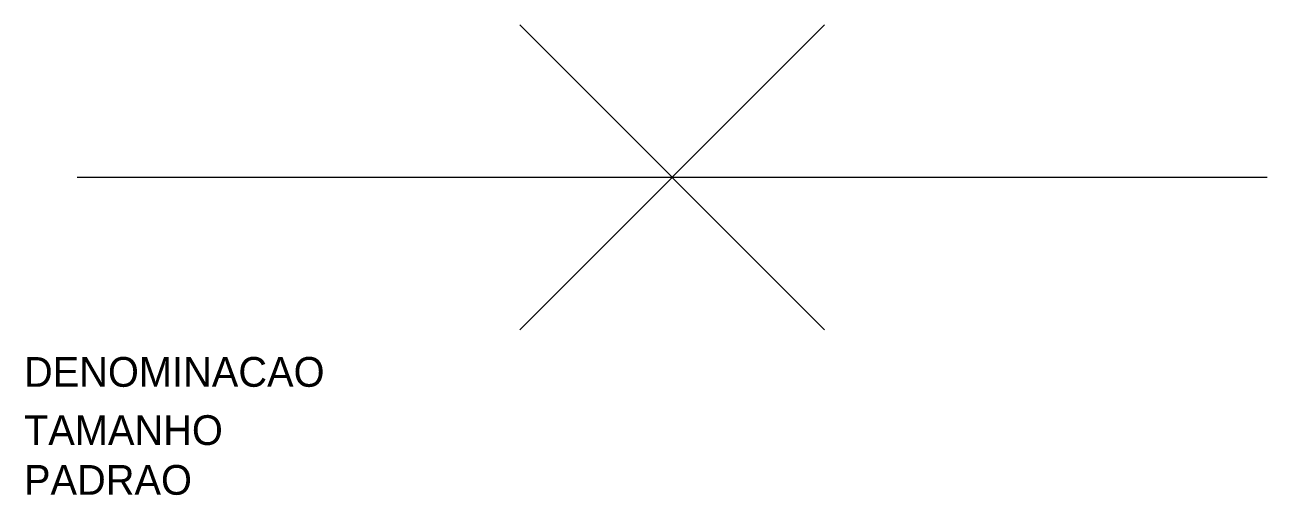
# Model space of a CAD drawing. Extents: x 113 to 322, y 152 to 231.
import ezdxf

# ---------------------------------------------------------------- set-up
doc = ezdxf.new("R2010")
doc.units = 0
doc.layers.add('TUPY', color=3, linetype='CONTINUOUS')

msp = doc.modelspace()

# ---------------------------------------------------------------- linework, layer by layer
at = {"layer": 'TUPY', "color": 0}
for p, q in [((247.93, 180.21), (196.68, 231.46)), ((247.93, 231.46), (196.68, 180.21)), ((122.3, 205.83), (322.3, 205.83))]:
    msp.add_line(p, q, dxfattribs=at)

# ---------------------------------------------------------------- texts
at = {"layer": 'TUPY', "color": 0, "flags": 1}
for tag, p, s in [('DENOMINACAO', (113.35, 170.62), 'ANCORAGEM'), ('TAMANHO', (113.35, 160.84), ''), ('PADRAO', (113.35, 152.47), '')]:
    msp.add_attdef(tag, p, s, height=5, dxfattribs=at)

doc.saveas('drawing.dxf')
